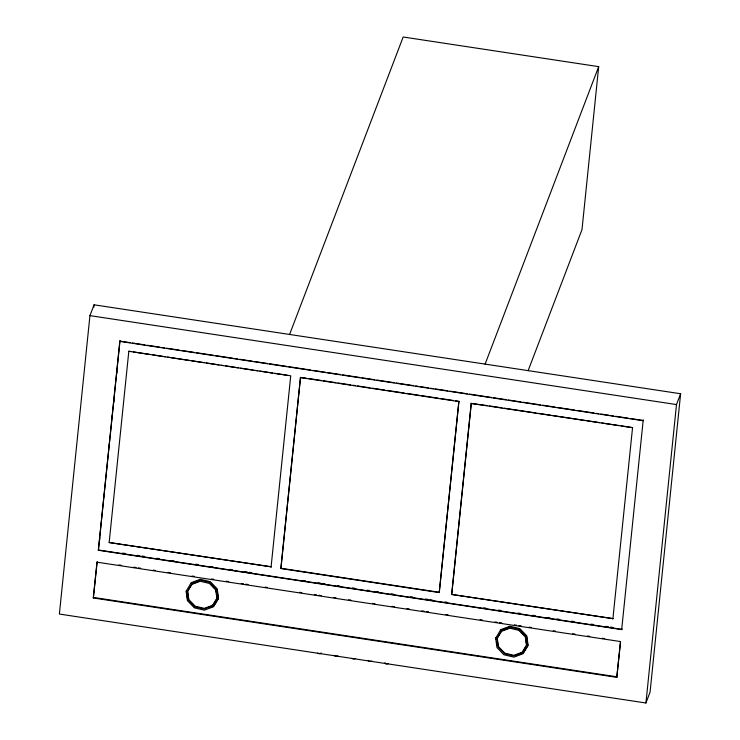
<?xml version="1.0" encoding="UTF-8"?>
<svg xmlns="http://www.w3.org/2000/svg" width="740" height="740" viewBox="0 0 740 740"><rect width="100%" height="100%" fill="white"/><g stroke="black" fill="none" stroke-linecap="round" stroke-linejoin="round"><path stroke-width="1.11" d="M89.938 315.629L59.376 614.061L645.928 703L650.062 692.187L680.624 393.754L94.073 304.806L89.938 315.629L676.49 404.567L680.624 393.754M93.832 307.1L94.073 304.806M93.323 597.985L96.986 562.178L620.453 641.552L616.79 677.359L93.323 597.985L97.199 561.632M621.989 628.806L621.674 629.611L98.328 550.255L120.037 340.548M99.585 540.265L99.817 537.971M101.112 525.345L101.343 523.041M104.044 496.651L104.284 494.348M109.224 446.146L109.455 443.852M112.156 417.453L112.397 415.149M113.683 402.532L113.923 400.229M116.624 373.829L116.865 371.536M109.159 542.522L271.173 566.803L109.159 542.522L128.825 351.26L131.1 351.602M271.071 567.071L290.737 375.809L128.825 351.26M455.489 400.793L458.902 401.311L439.246 592.574L280.876 568.551L300.44 377.567L306.24 378.159M280.876 568.551L300.542 377.298M439.246 592.574L458.902 401.311M451.659 594.451L612.998 618.631L451.659 594.451L471.214 403.457L487.216 405.603M451.761 594.183L471.315 403.189M289.59 334.452L403.171 37L598.688 66.646L582.001 229.594L528.092 370.777M612.887 618.899L632.552 427.637L621.202 425.916M621.674 629.611L643.171 420.44L630.6 418.535M616.79 677.359L620.546 642.126M645.928 703L676.49 404.567M98.328 550.255L98.642 549.441M485.107 364.099L598.688 66.646M632.552 427.637L471.214 403.457M643.375 419.904L643.069 420.718L119.723 341.362M213.712 606.097L218.541 598.216L217.227 588.883L210.262 581.668L200.318 579.309L191.188 582.732L186.101 591.279L187.414 600.612L194.38 607.836L204.323 610.186L213.453 606.772L218.281 598.891L216.968 589.558L210.003 582.343L200.059 579.984L190.929 583.407M526.704 644.975L522.274 652.19L513.912 655.316L504.81 653.161L498.436 646.547L497.234 638L501.655 630.785L508.972 628.047M337.893 655.89L335.646 656.352L333.971 655.298M355.552 658.563L353.295 659.026L351.74 658.387M371.896 661.042L369.639 661.505L367.974 660.45M385.05 662.633L384.763 663.401L386.308 664.039L388.565 663.577M199.402 581.113L192.085 583.841L187.664 591.057L188.867 599.604L195.24 606.217L204.351 608.373L212.713 605.246L217.135 598.031L216.681 594.821M209.651 607.614L212.695 606.476M500.499 630.341L509.629 626.928L519.573 629.278L526.529 636.502L527.851 645.835L523.023 653.707L513.884 657.129L503.94 654.771L496.984 647.555L495.671 638.222L500.758 629.666L509.888 626.253L519.832 628.602L526.788 635.827L528.11 645.16L523.273 653.032L516.178 655.686M130.111 342.648L119.825 341.085L98.439 549.987L621.776 629.342M132.395 342.99L144.966 344.896M147.251 345.247L159.822 347.153M162.106 347.495L164.391 347.846M166.676 348.189L179.246 350.094M181.531 350.446L194.102 352.351M196.387 352.693L213.527 355.293M215.812 355.644L232.952 358.243M235.237 358.586L237.521 358.928M239.806 359.279L252.377 361.185M254.662 361.527L267.233 363.442M269.517 363.784L286.657 366.383M288.942 366.726L310.652 370.019M312.937 370.37L325.507 372.276M327.792 372.618L340.363 374.523M342.648 374.875L359.788 377.474M362.073 377.816L374.644 379.722M376.928 380.073L394.069 382.673M396.353 383.015L413.493 385.614M415.778 385.966L418.063 386.308M420.348 386.659L428.349 387.871M430.634 388.213L432.918 388.565M435.203 388.907L447.774 390.812M450.059 391.164L467.199 393.763M469.484 394.106L491.194 397.399M493.478 397.741L506.049 399.646M508.334 399.998L520.904 401.903M523.189 402.246L540.33 404.845M542.614 405.196L555.185 407.102M557.47 407.444L574.61 410.043M576.895 410.395L594.035 412.994M596.32 413.336L598.605 413.688M600.889 414.03L608.89 415.242M611.175 415.593L613.46 415.936M615.745 416.287L628.316 418.193M133.385 351.944L150.488 354.543M152.764 354.886L165.307 356.791M167.592 357.133L189.255 360.417M191.531 360.769L204.074 362.665M206.358 363.016L218.901 364.913M221.177 365.264L223.462 365.606M225.737 365.949L238.28 367.854M240.565 368.196L253.108 370.102M255.383 370.444L257.668 370.796M259.943 371.138L272.486 373.043M274.771 373.386L287.314 375.291M308.515 378.501L321.049 380.406M323.325 380.749L335.858 382.654M338.134 382.996L350.668 384.893M352.952 385.244L355.228 385.586M357.503 385.929L370.037 387.834M372.312 388.176L384.846 390.082M387.131 390.424L404.216 393.014M406.5 393.365L419.025 395.262M421.31 395.604L438.394 398.203M440.679 398.546L453.213 400.442M489.482 405.946L501.979 407.842M504.245 408.184L536.038 413.003M538.313 413.346L550.801 415.242M553.067 415.584L584.859 420.413M587.135 420.755L599.622 422.651M601.898 422.993L618.927 425.574M300.44 377.567L458.8 401.579M280.978 568.283L439.347 592.296M122.637 553.085L124.921 553.428M137.492 555.333L139.777 555.685M142.062 556.027L144.346 556.378M156.917 558.284L159.202 558.626M171.773 560.532L174.057 560.883M195.767 564.176L198.052 564.518M210.623 566.424L212.907 566.775M230.048 569.375L232.332 569.717M244.903 571.622L247.188 571.974M249.472 572.316L251.757 572.668M303.178 580.456L305.463 580.808M318.034 582.713L320.318 583.055M322.603 583.407L324.888 583.749M337.459 585.654L339.743 586.006M352.314 587.912L354.599 588.254M367.17 590.159L369.454 590.511M376.309 591.547L378.593 591.898M391.164 593.804L393.449 594.146M410.589 596.745L412.874 597.097M425.445 599.002L427.729 599.345M430.014 599.696L432.299 600.038M444.87 601.944L447.154 602.295M483.72 607.836L486.004 608.188M498.575 610.093L500.86 610.435M518 613.035L520.285 613.377M532.856 615.291L535.14 615.634M547.711 617.539L549.996 617.891M556.85 618.927L559.135 619.269M571.706 621.174L573.99 621.526M591.13 624.125L593.415 624.468M605.986 626.373L608.271 626.725M610.555 627.067L612.84 627.418M118.909 564.925L121.194 565.277M133.774 567.182L136.058 567.524M138.343 567.876L140.628 568.218M153.199 570.124L155.483 570.475M168.054 572.381L170.348 572.723M192.058 576.016L194.343 576.368M211.492 578.967L213.777 579.309M226.347 581.215L228.632 581.566M241.203 583.471L243.488 583.814M245.782 584.165L248.067 584.508M265.207 587.107L267.492 587.458M299.496 592.315L301.781 592.657M314.352 594.562L316.637 594.914M318.921 595.256L321.216 595.607M333.786 597.513L336.071 597.855M348.642 599.761L350.927 600.112M372.646 603.405L374.93 603.748M392.071 606.347L394.355 606.698M406.935 608.604L409.22 608.946M421.791 610.851L424.075 611.203M426.36 611.545L428.645 611.897M445.795 614.496L448.079 614.838M480.075 619.695L482.369 620.037M494.94 621.942L497.224 622.294M499.509 622.636L501.794 622.988M514.365 624.893L516.649 625.235M518.934 625.587L521.228 625.929M529.23 627.15L531.514 627.492M553.224 630.785L555.509 631.127M572.658 633.727L574.943 634.078M587.514 635.984L589.798 636.335M602.369 638.241L604.663 638.583M93.527 597.448L616.994 676.823M317.423 653.189L319.995 653.873L321.105 652.939M519.119 629.814L523.902 634.772M211.945 585.349L215.932 589.484L216.376 592.685M189.995 602.341L194.638 607.161M525.493 636.428L526.547 643.902M495.93 637.547L496.216 639.619M496.512 641.691L496.947 644.808M186.36 590.603L186.794 593.711M187.09 595.793L187.525 598.901M191.882 584.387L187.451 591.602L188.663 600.149L195.036 606.763L204.138 608.918L212.5 605.783L216.931 598.567L215.719 590.021L209.346 583.416L200.244 581.261L191.882 584.387M501.443 631.331L497.021 638.546L498.233 647.093L504.597 653.698L513.708 655.853L522.07 652.726L526.491 645.511L525.289 636.964L518.916 630.351L509.814 628.205L501.443 631.331"/></g></svg>
